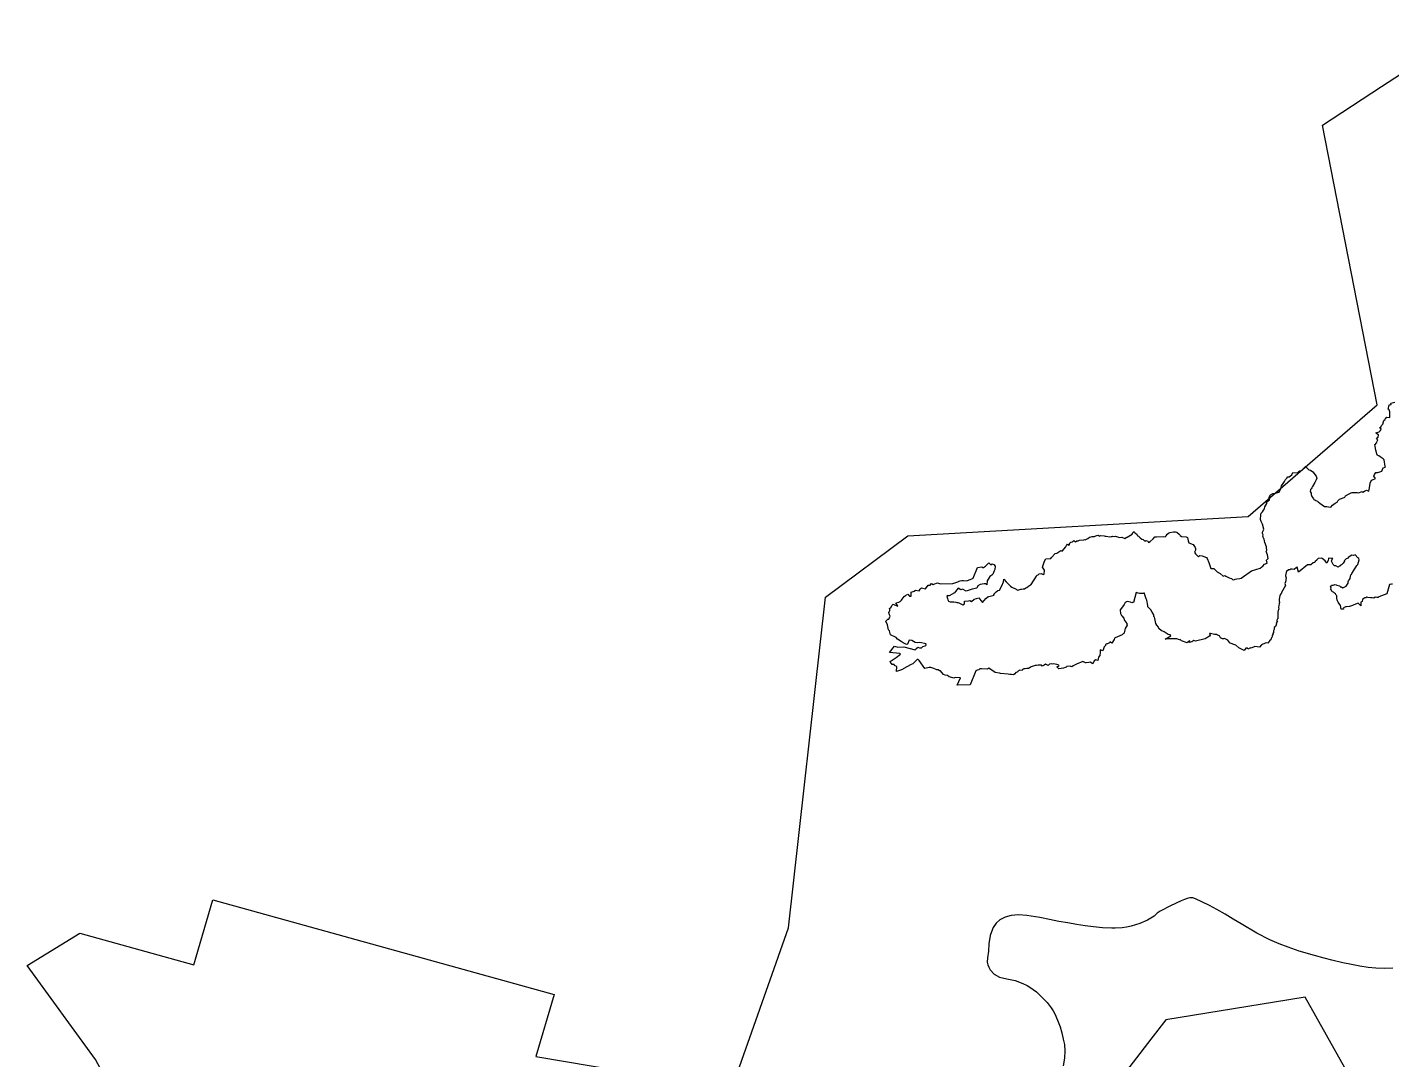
# Model space of a CAD drawing. Header units: inches. Extents: x 11269096 to 11303252, y 3653903 to 3686752.
# Drawn here: x 11271162 to 11273396, y 3677823 to 3679513 of the extents above; entities that cross this region are included whole.
import ezdxf

# ---------------------------------------------------------------- set-up
doc = ezdxf.new("R2010")
doc.units = ezdxf.units.IN
doc.header["$MEASUREMENT"] = 0
doc.layers.add('Park', color=105, linetype='Continuous')
doc.layers.add('Trail', color=202, linetype='Continuous')

msp = doc.modelspace()

# ---------------------------------------------------------------- linework, layer by layer
at = {"layer": 'Park'}
for points in [[(11271404.4, 3677581.7), (11271273.7, 3677823.4), (11271162.2, 3677977.4), (11271248.2, 3678030), (11271434.7, 3677978.5), (11271465.9, 3678084.7), (11272024.8, 3677929.6), (11271995, 3677828.2), (11272315.1, 3677774.4), (11272408.9, 3678038.7), (11272469, 3678579.9), (11272603.9, 3678680.4), (11273161.6, 3678712.1), (11273372.6, 3678895), (11273282.9, 3679352.6), (11273379.9, 3679415.7), (11273529.1, 3679512.7)], [(11273354.8, 3677747.7), (11273254.9, 3677925.6), (11273204.6, 3677917.4), (11273026.4, 3677888.3), (11273002.1, 3677856.6), (11272910, 3677736.4)]]:
    msp.add_lwpolyline(points, dxfattribs=at)
at = {"layer": 'Trail'}
for points in [[(11273397.8, 3678601.5), (11273396.1, 3678601.5), (11273392.9, 3678600.6), (11273388.5, 3678585.6), (11273375.2, 3678580.5), (11273374.7, 3678580.3), (11273374, 3678579.6), (11273371.9, 3678579.3), (11273369.5, 3678580), (11273367.1, 3678578.6), (11273364.3, 3678578.8), (11273361.5, 3678578.7), (11273357.6, 3678579.4), (11273355.7, 3678580.3), (11273354, 3678579.2), (11273351.8, 3678578.9), (11273350.7, 3678577.6), (11273348.7, 3678576), (11273348.3, 3678573.1), (11273346.1, 3678572.1), (11273346, 3678566), (11273341.4, 3678570.1), (11273334.4, 3678567.3), (11273332.1, 3678566.6), (11273327.1, 3678565), (11273322.2, 3678564.3), (11273320.6, 3678564), (11273317.1, 3678562), (11273317.6, 3678560.3), (11273313.9, 3678560.3), (11273312.8, 3678566.2), (11273309.9, 3678570.2), (11273308.6, 3678571.7), (11273307.9, 3678573.9), (11273306.9, 3678575.4), (11273306.8, 3678578.3), (11273306.6, 3678582), (11273305.5, 3678583.4), (11273304.5, 3678585.7), (11273302.6, 3678586.6), (11273301, 3678588.3), (11273299, 3678588.7), (11273297.6, 3678591.6), (11273296.4, 3678593.7), (11273297.4, 3678594.6), (11273296, 3678597.7), (11273297.1, 3678597.9), (11273297.7, 3678599.6), (11273300.6, 3678599.4), (11273302.1, 3678600.3), (11273302.6, 3678600.8), (11273305.4, 3678600.1), (11273306.7, 3678599.9), (11273308.7, 3678599), (11273310.7, 3678598.4), (11273312.9, 3678596.6), (11273314.2, 3678596.7), (11273316.2, 3678595.1), (11273318.4, 3678596.2), (11273321.7, 3678598.2), (11273325.2, 3678603.2), (11273325.4, 3678605.3), (11273325.5, 3678606.6), (11273327.3, 3678608.7), (11273328.3, 3678610.4), (11273328.7, 3678614.3), (11273329.7, 3678616.4), (11273330.8, 3678617.4), (11273331.4, 3678618.9), (11273332.4, 3678620.5), (11273335.7, 3678625.8), (11273337.9, 3678629.3), (11273339.3, 3678631.9), (11273340.8, 3678633.4), (11273342.1, 3678637.3), (11273343.3, 3678641), (11273342.7, 3678643.5), (11273341.2, 3678644.6), (11273336.4, 3678649.1), (11273334, 3678648.4), (11273331.1, 3678648.8), (11273325.1, 3678645.2), (11273324.9, 3678643.8), (11273322.1, 3678642.7), (11273318.8, 3678639.7), (11273318.9, 3678638), (11273317.9, 3678637.5), (11273317, 3678635.5), (11273314, 3678632.7), (11273312.7, 3678631.6), (11273312.1, 3678630.5), (11273310.3, 3678630.6), (11273309, 3678629.2), (11273304.8, 3678631.4), (11273303, 3678631.5), (11273300.3, 3678633.6), (11273298.1, 3678639), (11273298.9, 3678642.1), (11273299.8, 3678643.2), (11273298, 3678643.1), (11273292.9, 3678643.6), (11273292.9, 3678642.7), (11273292.3, 3678640.8), (11273290, 3678635.8), (11273287.2, 3678639.7), (11273282.6, 3678643.2), (11273281, 3678644), (11273276, 3678643.1), (11273274.3, 3678641.6), (11273273.8, 3678640.5), (11273271, 3678638.4), (11273270.3, 3678636.5), (11273269.3, 3678636.5), (11273267.8, 3678636), (11273264, 3678632.9), (11273263.1, 3678632.9), (11273258.8, 3678633), (11273243.9, 3678621), (11273241.7, 3678628.9), (11273240.7, 3678628.4), (11273236.9, 3678625.2), (11273233.4, 3678625.7), (11273230.6, 3678625.7), (11273229.6, 3678624.9), (11273227.6, 3678624.9), (11273223.9, 3678622.2), (11273223.5, 3678620.3), (11273222.7, 3678615.6), (11273222.3, 3678614.7), (11273222.9, 3678613.4), (11273223.5, 3678611.5), (11273223.3, 3678609), (11273223.1, 3678607), (11273222.7, 3678605.2), (11273221.2, 3678602.3), (11273222.6, 3678599.1), (11273215.8, 3678587.4), (11273215.8, 3678586.7), (11273214.9, 3678585.3), (11273213.2, 3678582.6), (11273212.9, 3678579.3), (11273212, 3678576.8), (11273212.2, 3678573.8), (11273212.5, 3678571.1), (11273212.1, 3678569.4), (11273211.1, 3678562.9), (11273211.8, 3678561.2), (11273211, 3678559.5), (11273210.7, 3678558.3), (11273209.9, 3678555.5), (11273210.1, 3678544.8), (11273209.5, 3678544.4), (11273208, 3678541.3), (11273209.3, 3678540.8), (11273207.1, 3678538.1), (11273207.8, 3678536.4), (11273207, 3678535), (11273206.3, 3678531.9), (11273204.1, 3678530.2), (11273204.2, 3678527.2), (11273202.6, 3678524.7), (11273202.7, 3678522.4), (11273201.9, 3678520.6), (11273201.5, 3678519.2), (11273200.9, 3678517.4), (11273200.5, 3678516.1), (11273200.4, 3678514), (11273199, 3678512.7), (11273198.4, 3678510.2), (11273196.6, 3678509.3), (11273195, 3678506.9), (11273193.8, 3678505), (11273191.8, 3678505.4), (11273189.1, 3678504.9), (11273183, 3678502.2), (11273180.2, 3678498.4), (11273172.4, 3678499.5), (11273166.5, 3678496.4), (11273165.2, 3678497.3), (11273160.7, 3678494.9), (11273160.5, 3678496.8), (11273157.8, 3678496.6), (11273154.8, 3678492.6), (11273145.9, 3678497.3), (11273141.4, 3678501.4), (11273139.6, 3678501.8), (11273131.9, 3678504.6), (11273131.2, 3678505.2), (11273129.9, 3678507.6), (11273128, 3678509.9), (11273122.5, 3678512.2), (11273121, 3678511.8), (11273119.6, 3678511.9), (11273116.1, 3678513.5), (11273114.6, 3678516.5), (11273111.4, 3678517.8), (11273109.6, 3678518.9), (11273106.1, 3678518.9), (11273099.8, 3678520.3), (11273098.2, 3678520.6), (11273099.1, 3678517.9), (11273098.1, 3678516.3), (11273091, 3678511.8), (11273074.9, 3678508.1), (11273072.6, 3678509.1), (11273069.4, 3678507.2), (11273065.4, 3678505.6), (11273066, 3678508.3), (11273062.9, 3678507.4), (11273061.6, 3678505.4), (11273052.3, 3678508.7), (11273050.2, 3678510.5), (11273048.9, 3678510.1), (11273044.8, 3678511.7), (11273028.5, 3678511.6), (11273025.6, 3678511.1), (11273034.6, 3678516.9), (11273033.7, 3678518.4), (11273030.5, 3678519.2), (11273025.7, 3678522.4), (11273023.9, 3678523.1), (11273021.5, 3678524.4), (11273019.4, 3678525), (11273015.3, 3678529), (11273014.6, 3678531.1), (11273011.9, 3678534.4), (11273010.1, 3678537.2), (11273009, 3678542.2), (11273008.3, 3678545.3), (11273008.2, 3678547.1), (11273007, 3678548.5), (11273007, 3678551.1), (11273004.3, 3678555.4), (11273002.2, 3678559.4), (11273000.3, 3678560.8), (11272996.9, 3678564.2), (11272997.1, 3678566.2), (11272995.5, 3678575.1), (11272994.5, 3678577.2), (11272992.4, 3678583.9), (11272991.5, 3678586.8), (11272990.3, 3678586.6), (11272989.2, 3678586.2), (11272984.2, 3678586), (11272983.3, 3678586.1), (11272981.5, 3678586.6), (11272978.2, 3678587.4), (11272973.5, 3678571.3), (11272972, 3678571.3), (11272970.8, 3678570.5), (11272968.7, 3678571.6), (11272963, 3678572.7), (11272961.2, 3678571.8), (11272960.1, 3678571.4), (11272958.2, 3678567.9), (11272952.1, 3678559.8), (11272951.7, 3678559.4), (11272951.9, 3678558.3), (11272952.4, 3678553.9), (11272952.5, 3678553.1), (11272953.9, 3678550.1), (11272954.6, 3678549.4), (11272957.7, 3678545.4), (11272958.9, 3678541.7), (11272959.2, 3678541.5), (11272962.9, 3678537), (11272962.5, 3678535.9), (11272963.3, 3678534), (11272961.6, 3678531.5), (11272959.9, 3678528.5), (11272959.4, 3678526.3), (11272958.3, 3678521.7), (11272957.9, 3678520.6), (11272956.5, 3678520.2), (11272955, 3678518.5), (11272943.5, 3678513.6), (11272942.3, 3678512.7), (11272942, 3678510.9), (11272938, 3678504.9), (11272936.1, 3678506.6), (11272934.8, 3678506.3), (11272934.2, 3678505.4), (11272930.9, 3678503.6), (11272930, 3678503.8), (11272927.9, 3678502.6), (11272927.5, 3678500.7), (11272925.4, 3678498.5), (11272923.5, 3678492.2), (11272918.9, 3678493.9), (11272918.8, 3678492.2), (11272918.8, 3678489.9), (11272918.6, 3678484.3), (11272916.4, 3678482), (11272915.4, 3678476.6), (11272911.9, 3678477.2), (11272909.1, 3678476.1), (11272907, 3678471.1), (11272902.4, 3678473.4), (11272900.5, 3678473.2), (11272896.3, 3678472.7), (11272895, 3678472.7), (11272890.5, 3678474.7), (11272880, 3678470.4), (11272875, 3678467.9), (11272872.5, 3678466), (11272871, 3678466.7), (11272869.8, 3678467.1), (11272864.6, 3678466.5), (11272863.6, 3678465.5), (11272861.6, 3678464.8), (11272859, 3678464), (11272851.2, 3678462.9), (11272847.9, 3678465.8), (11272851.9, 3678467.5), (11272851.4, 3678468.7), (11272848.2, 3678470.1), (11272845.2, 3678470.3), (11272843.4, 3678471.1), (11272841, 3678470.2), (11272838.6, 3678471.1), (11272836.2, 3678470.5), (11272835.5, 3678470), (11272834.1, 3678468.3), (11272829.7, 3678470.2), (11272827.3, 3678468.6), (11272824.3, 3678467.3), (11272822.7, 3678468.9), (11272817.7, 3678468.5), (11272815, 3678468.4), (11272812.8, 3678468.2), (11272806.2, 3678465.8), (11272804.2, 3678465), (11272801.6, 3678463.5), (11272799, 3678463.2), (11272796.3, 3678462.8), (11272794, 3678462.5), (11272792, 3678461.9), (11272791.2, 3678459.8), (11272787.3, 3678460.5), (11272785.2, 3678459.3), (11272783.2, 3678457.3), (11272780.9, 3678456.7), (11272779.2, 3678454.8), (11272777, 3678452.9), (11272774.1, 3678453.7), (11272771, 3678453.7), (11272768.2, 3678454.2), (11272755.9, 3678455.3), (11272754, 3678455.5), (11272747.3, 3678457), (11272736.7, 3678463.6), (11272735.5, 3678463.2), (11272734.3, 3678462.4), (11272724.6, 3678462.8), (11272723.6, 3678462.7), (11272721.8, 3678462.9), (11272720.4, 3678461.3), (11272717.8, 3678460.6), (11272715.6, 3678459.2), (11272706.2, 3678436.4), (11272684.6, 3678436.2), (11272690.5, 3678448.1), (11272681.6, 3678448.8), (11272679.3, 3678447.7), (11272674.1, 3678449), (11272671.5, 3678449.7), (11272668.9, 3678451.6), (11272665.1, 3678452.6), (11272662.6, 3678453.4), (11272657.6, 3678459.3), (11272655.8, 3678459.7), (11272653.9, 3678461.2), (11272651.4, 3678461.2), (11272646.7, 3678463.5), (11272641.7, 3678465.1), (11272638.8, 3678464.9), (11272631.7, 3678463.2), (11272622.6, 3678476.4), (11272621, 3678478.2), (11272619.5, 3678478), (11272612, 3678470.8), (11272609.5, 3678470.1), (11272596.3, 3678462.8), (11272595.6, 3678461.7), (11272585.3, 3678458.6), (11272585.9, 3678466.8), (11272583.4, 3678467.4), (11272582.2, 3678468.2), (11272581.8, 3678469.7), (11272580.5, 3678469.7), (11272578.2, 3678469.6), (11272577.4, 3678471.6), (11272576.3, 3678471.9), (11272575, 3678475), (11272585, 3678481.3), (11272592, 3678486.9), (11272591, 3678487.8), (11272574, 3678489.6), (11272582.1, 3678499.6), (11272587.6, 3678498.4), (11272597.4, 3678498.9), (11272615.9, 3678493.7), (11272616.7, 3678495.2), (11272618.9, 3678496.1), (11272620.6, 3678498.1), (11272623, 3678497.3), (11272626.2, 3678497.1), (11272627.1, 3678497.8), (11272628.7, 3678499.1), (11272632.3, 3678500.3), (11272633.7, 3678500.7), (11272633.9, 3678501.4), (11272633.3, 3678502.7), (11272633.9, 3678503.6), (11272623.5, 3678505.8), (11272619.3, 3678505.5), (11272615.9, 3678506), (11272610.6, 3678508.9), (11272606.5, 3678509.6), (11272603.5, 3678503), (11272601.7, 3678502.4), (11272599.9, 3678503.6), (11272596.2, 3678505.1), (11272593.3, 3678507.7), (11272587.2, 3678511.5), (11272585, 3678514.1), (11272575.8, 3678518.2), (11272574, 3678525), (11272572.4, 3678526.5), (11272570.9, 3678534.9), (11272567.8, 3678540.6), (11272571.4, 3678544.2), (11272572.7, 3678543.8), (11272575, 3678549), (11272573.9, 3678551), (11272572.7, 3678555.2), (11272573.3, 3678556.4), (11272574.7, 3678557.9), (11272574.6, 3678559.9), (11272574.1, 3678561.6), (11272576.8, 3678563.6), (11272578, 3678566.3), (11272579.8, 3678568.7), (11272582.5, 3678567.4), (11272587.7, 3678565.3), (11272584.5, 3678570.6), (11272589.2, 3678571.6), (11272591.7, 3678573.1), (11272593.6, 3678574.9), (11272594.9, 3678577), (11272596.7, 3678579), (11272598.1, 3678581.1), (11272600.3, 3678582.7), (11272604, 3678585.2), (11272606.8, 3678581.5), (11272609.6, 3678581.5), (11272609.3, 3678588.1), (11272614.7, 3678590), (11272616.6, 3678591.4), (11272622.6, 3678590.3), (11272624, 3678593.1), (11272626.4, 3678595.4), (11272632.9, 3678593.6), (11272637.5, 3678599.8), (11272640.5, 3678599.5), (11272642.7, 3678602.5), (11272645.8, 3678600.9), (11272646.6, 3678601.5), (11272652.5, 3678603.3), (11272657.4, 3678601.6), (11272677.5, 3678602.6), (11272686, 3678604.9), (11272688, 3678606.2), (11272689.5, 3678606.5), (11272692.7, 3678607.3), (11272695.4, 3678607.2), (11272699.6, 3678606.7), (11272702, 3678607.1), (11272706.4, 3678608.7), (11272709.1, 3678610.1), (11272711.3, 3678611.3), (11272718.2, 3678628.7), (11272725.4, 3678629.7), (11272727, 3678628.7), (11272727.9, 3678628.6), (11272731, 3678630.7), (11272736.7, 3678636.2), (11272739.9, 3678633.1), (11272742.4, 3678634.5), (11272744.7, 3678633.3), (11272746.9, 3678631), (11272746.6, 3678625.2), (11272745.3, 3678623.3), (11272743.4, 3678617.6), (11272741.8, 3678616.3), (11272738.2, 3678613.6), (11272734.1, 3678606.8), (11272733.4, 3678600), (11272731.7, 3678602.1), (11272728.9, 3678601.6), (11272722.7, 3678600.6), (11272718.6, 3678598.4), (11272717.3, 3678595), (11272709.3, 3678593.3), (11272699.8, 3678589.6), (11272693.6, 3678593.1), (11272691.1, 3678592.3), (11272686.5, 3678594.8), (11272682.2, 3678589.2), (11272680.5, 3678587.3), (11272671.8, 3678582.1), (11272670.1, 3678582.4), (11272669, 3678582.9), (11272668.1, 3678581.5), (11272669, 3678578), (11272669.8, 3678575.4), (11272670.9, 3678573.7), (11272673.2, 3678572.3), (11272679.2, 3678572.4), (11272682.7, 3678571.9), (11272684.4, 3678571.5), (11272685.9, 3678571.3), (11272687.7, 3678570.5), (11272694, 3678567.6), (11272696.9, 3678569.1), (11272697.1, 3678573.6), (11272703.2, 3678574), (11272705.4, 3678574.5), (11272708.6, 3678573.1), (11272712.7, 3678576.9), (11272720.6, 3678578.8), (11272723.5, 3678574.8), (11272726.4, 3678571.3), (11272732, 3678578.1), (11272734.9, 3678580.6), (11272736.6, 3678581.1), (11272745.4, 3678583.1), (11272744.7, 3678585), (11272745.8, 3678586.2), (11272748.6, 3678588.9), (11272751.3, 3678590.8), (11272754.4, 3678591.7), (11272758.1, 3678598.4), (11272761, 3678605.1), (11272761.4, 3678609.3), (11272764.9, 3678605.2), (11272772.3, 3678598), (11272774.3, 3678596.4), (11272775.6, 3678595.7), (11272779.5, 3678594.1), (11272784.1, 3678591.7), (11272788.9, 3678592.9), (11272790.3, 3678593.2), (11272792.7, 3678593.9), (11272795, 3678593.8), (11272797.1, 3678595.2), (11272798.7, 3678596.1), (11272801.4, 3678597.9), (11272805, 3678600.1), (11272806.2, 3678601), (11272814.6, 3678614.3), (11272815.2, 3678616), (11272817.4, 3678616.8), (11272818.9, 3678618), (11272822.6, 3678618.7), (11272825.8, 3678617.1), (11272827.1, 3678617.7), (11272828.1, 3678624.2), (11272824.7, 3678628.9), (11272828, 3678638.9), (11272830, 3678642.9), (11272838.1, 3678643.5), (11272839.4, 3678644.7), (11272845.6, 3678651.5), (11272848.3, 3678652), (11272854.7, 3678656.3), (11272856.7, 3678655.2), (11272862.8, 3678662.5), (11272864, 3678664.6), (11272865.3, 3678666.5), (11272868.4, 3678665.4), (11272869.1, 3678668.8), (11272871.2, 3678669.8), (11272873.7, 3678670.6), (11272876, 3678672.6), (11272878.5, 3678670.5), (11272880.9, 3678672.2), (11272883.1, 3678672), (11272885.1, 3678673.1), (11272892.2, 3678673.7), (11272893.4, 3678674.6), (11272894.5, 3678674), (11272896.4, 3678675), (11272898.6, 3678676.3), (11272901.4, 3678678.1), (11272904.2, 3678679), (11272905.9, 3678679.1), (11272909.9, 3678679.5), (11272911.7, 3678680.2), (11272913.6, 3678680.7), (11272915.8, 3678681.3), (11272917.5, 3678680), (11272919.8, 3678681.1), (11272925.4, 3678680.5), (11272927.4, 3678679.9), (11272929, 3678679.9), (11272935.1, 3678678.6), (11272936.8, 3678679.3), (11272938.8, 3678679.2), (11272939.8, 3678679.6), (11272942, 3678679.3), (11272944.3, 3678679.9), (11272949, 3678678), (11272950.8, 3678677.5), (11272954.5, 3678678.3), (11272959.2, 3678676.1), (11272961.4, 3678677.5), (11272962.6, 3678678.2), (11272963.4, 3678678.1), (11272971.4, 3678683.2), (11272972.6, 3678685.7), (11272974.8, 3678687.7), (11272975.9, 3678685.2), (11272977.2, 3678684), (11272979, 3678683), (11272979.7, 3678680.9), (11272981.9, 3678679.7), (11272983.1, 3678678.6), (11272984.7, 3678677.4), (11272987.5, 3678674.9), (11272989.6, 3678674.4), (11272992.4, 3678671.6), (11272993.7, 3678672.9), (11272997.1, 3678671.5), (11272998.3, 3678669.5), (11273001.1, 3678671), (11273005.7, 3678675.4), (11273008.4, 3678679), (11273011, 3678679), (11273023.5, 3678679.1), (11273025.5, 3678678.7), (11273027.2, 3678680.6), (11273028.8, 3678682.9), (11273030.7, 3678684.8), (11273033.1, 3678686), (11273039.3, 3678687.2), (11273042.2, 3678687.2), (11273044.6, 3678686.2), (11273048.2, 3678682.9), (11273049.5, 3678682), (11273050.1, 3678680.9), (11273052, 3678679.2), (11273060, 3678678.9), (11273062.2, 3678677.8), (11273062.9, 3678672.2), (11273064.3, 3678669.2), (11273071.3, 3678666), (11273074.4, 3678661.4), (11273075.3, 3678659.8), (11273075.1, 3678656.8), (11273073.6, 3678653.5), (11273075, 3678650.7), (11273077.9, 3678648), (11273080, 3678645.9), (11273082.4, 3678648), (11273085.8, 3678647.9), (11273093.2, 3678644.9), (11273094.1, 3678643.5), (11273096.7, 3678637), (11273100.2, 3678627), (11273105.2, 3678626.7), (11273110.6, 3678621.5), (11273115.3, 3678618.6), (11273120.3, 3678614.6), (11273123.1, 3678615.3), (11273124.9, 3678614.3), (11273130, 3678611.9), (11273134.1, 3678610.4), (11273135.9, 3678608.9), (11273138, 3678608.2), (11273140.3, 3678609.3), (11273142.6, 3678610.2), (11273147.7, 3678610.6), (11273149.7, 3678611.3), (11273166.6, 3678622.9), (11273181.2, 3678627.6), (11273183.8, 3678629.8), (11273185.3, 3678630.5), (11273188, 3678633.8), (11273192.4, 3678635.9), (11273191.4, 3678640.4), (11273194, 3678643.4), (11273192.8, 3678649.3), (11273190.8, 3678654.9), (11273192, 3678657.1), (11273191.4, 3678661), (11273191.2, 3678662.6), (11273188.4, 3678669.5), (11273187.8, 3678674.8), (11273187, 3678675.6), (11273185.4, 3678679.7), (11273185.7, 3678681.9), (11273184.7, 3678684), (11273185.1, 3678686.3), (11273186.7, 3678689.5), (11273187.2, 3678691.5), (11273185.1, 3678699.5), (11273182.5, 3678703.6), (11273181.4, 3678707.3), (11273182.2, 3678715), (11273182.5, 3678717.4), (11273184.7, 3678719.7), (11273186.3, 3678722.5), (11273187.9, 3678724.4), (11273188.8, 3678728.1), (11273191.7, 3678733.5), (11273191.4, 3678735.5), (11273196.1, 3678739.1), (11273195.5, 3678743.7), (11273198.2, 3678747.3), (11273202, 3678749.6), (11273205.5, 3678750.4), (11273212, 3678752), (11273214.7, 3678757.7), (11273216, 3678762.4), (11273218.5, 3678766.1), (11273220.8, 3678769.2), (11273222.5, 3678772.5), (11273224.5, 3678774.8), (11273226.3, 3678777), (11273228.4, 3678777.1), (11273232.7, 3678780.4), (11273234.6, 3678784), (11273242.2, 3678783.3), (11273245.7, 3678786.6), (11273246.8, 3678786.1), (11273248.3, 3678786.9), (11273255, 3678793.8), (11273257.9, 3678790.9), (11273260.8, 3678788.4), (11273263.2, 3678787.7), (11273267, 3678785.3), (11273273, 3678778.1), (11273273.7, 3678774.6), (11273272.5, 3678772.2), (11273271.5, 3678769.9), (11273270.6, 3678767.8), (11273266.7, 3678761.4), (11273265.7, 3678759.1), (11273264.5, 3678757.4), (11273263.4, 3678756.1), (11273262.9, 3678753), (11273264.6, 3678750.2), (11273264.8, 3678747.9), (11273265.5, 3678744.6), (11273267.2, 3678742.7), (11273268.5, 3678741.1), (11273269.1, 3678739.8), (11273270.7, 3678739.5), (11273272.3, 3678738.1), (11273275, 3678737), (11273276.2, 3678736.2), (11273278.8, 3678733.6), (11273282.8, 3678730.9), (11273286.3, 3678728.6), (11273288, 3678728.3), (11273290, 3678728.2), (11273293, 3678727.6), (11273296.9, 3678727.5), (11273299.6, 3678730.6), (11273303.8, 3678733.6), (11273306.9, 3678735.6), (11273308.2, 3678737.9), (11273310.9, 3678740.3), (11273318.4, 3678743.2), (11273319.7, 3678743.9), (11273320.7, 3678745.9), (11273325.9, 3678748.8), (11273330.2, 3678751), (11273331.9, 3678751.5), (11273335.6, 3678751.3), (11273338.1, 3678751.6), (11273340.5, 3678751.4), (11273342.6, 3678750.6), (11273347.7, 3678753), (11273349.4, 3678751.9), (11273352, 3678753.7), (11273355.3, 3678755), (11273358.9, 3678753.5), (11273360.1, 3678758.8), (11273360.9, 3678766.5), (11273362.1, 3678769.2), (11273363.8, 3678771.4), (11273365.2, 3678772.2), (11273369.8, 3678774.1), (11273367.2, 3678778.2), (11273368.2, 3678781), (11273370.7, 3678784.3), (11273373.5, 3678784), (11273380.4, 3678786.4), (11273382.3, 3678791.9), (11273386.1, 3678792.7), (11273385.9, 3678793.9), (11273384.2, 3678804.9), (11273382.2, 3678806.7), (11273377.5, 3678809.6), (11273375.3, 3678811.2), (11273373.3, 3678811.8), (11273371.9, 3678814.6), (11273370.2, 3678820.8), (11273369.4, 3678826.8), (11273368.8, 3678829.8), (11273370.3, 3678830.6), (11273370.4, 3678832.3), (11273371.9, 3678833), (11273372.4, 3678835.3), (11273373.7, 3678837.7), (11273371.7, 3678840.3), (11273374.1, 3678842), (11273374.7, 3678845.7), (11273371.9, 3678847.3), (11273370.5, 3678849.2), (11273375.7, 3678850.4), (11273377.9, 3678852.9), (11273379.1, 3678855.6), (11273376.6, 3678857.1), (11273379.1, 3678859.4), (11273379.8, 3678861.1), (11273381.7, 3678863), (11273383.5, 3678869.1), (11273385.5, 3678870.6), (11273386.4, 3678873.2), (11273388.2, 3678874.6), (11273393.5, 3678874), (11273393.5, 3678881.1), (11273393.3, 3678883.2), (11273392.4, 3678886.6), (11273390.9, 3678887.9), (11273391.4, 3678889.5), (11273391.7, 3678892.8), (11273392, 3678894.1), (11273392.3, 3678895), (11273395.4, 3678895.6), (11273395.2, 3678897.5), (11273401.4, 3678898.9)], [(11273398.5, 3677972.6), (11273384.6, 3677972.1), (11273370.6, 3677972.6), (11273357.8, 3677973.9), (11273344.3, 3677976.2), (11273330.6, 3677978.7), (11273316.3, 3677981.7), (11273298.2, 3677985.7), (11273285.7, 3677989.1), (11273269.8, 3677993.4), (11273245, 3678000.7), (11273227, 3678007), (11273212.1, 3678012.8), (11273196.8, 3678019.2), (11273175.3, 3678029.9), (11273150.1, 3678045.2), (11273136.9, 3678053.3), (11273123.6, 3678061), (11273110.3, 3678068.7), (11273097.9, 3678075.5), (11273085.7, 3678081.3), (11273075.2, 3678086.3), (11273070.6, 3678087.8), (11273066, 3678087.7), (11273061.5, 3678086.7), (11273056.9, 3678085), (11273051.9, 3678083), (11273034.1, 3678074.9), (11273017.5, 3678066.4), (11273012.4, 3678062.8), (11273007.5, 3678058.1), (11272996.7, 3678051.5), (11272984, 3678045.8), (11272969.8, 3678041.4), (11272962.3, 3678039.9), (11272954.8, 3678038.7), (11272943.8, 3678038.4), (11272938.4, 3678038.1), (11272923, 3678038.9), (11272908.3, 3678040.5), (11272894.4, 3678042.4), (11272880.4, 3678044.4), (11272866.1, 3678046.8), (11272851.2, 3678049.5), (11272835.8, 3678052.4), (11272820.4, 3678055.8), (11272799.2, 3678059.3), (11272785.2, 3678060.2), (11272773.5, 3678059.2), (11272763.7, 3678056.4), (11272755, 3678051.8), (11272748.9, 3678046.3), (11272743.9, 3678039.2), (11272740.9, 3678032.5), (11272739, 3678026.5), (11272736.6, 3678012.7), (11272735.9, 3678000.7), (11272734.6, 3677989.7), (11272734.2, 3677982.5), (11272734.9, 3677978.4), (11272736.7, 3677974.4), (11272738.7, 3677970.4), (11272745.3, 3677963.1), (11272754.2, 3677958.3), (11272766.3, 3677955.6), (11272779.8, 3677952.4), (11272792.5, 3677947.9), (11272799.6, 3677944.6), (11272803.9, 3677941.8), (11272809.4, 3677937.9), (11272814.6, 3677933.9), (11272824.2, 3677924.8), (11272832.1, 3677916.5), (11272839, 3677907.9), (11272842.1, 3677902.8), (11272844.7, 3677898.1), (11272849.4, 3677887.6), (11272851.5, 3677882.3), (11272853.4, 3677876.9), (11272856.5, 3677866.8), (11272858.7, 3677856.8), (11272860.5, 3677847.8), (11272861.2, 3677837.4), (11272860.8, 3677825.6), (11272858.7, 3677812.8)]]:
    msp.add_lwpolyline(points, dxfattribs=at)

doc.saveas('drawing.dxf')
